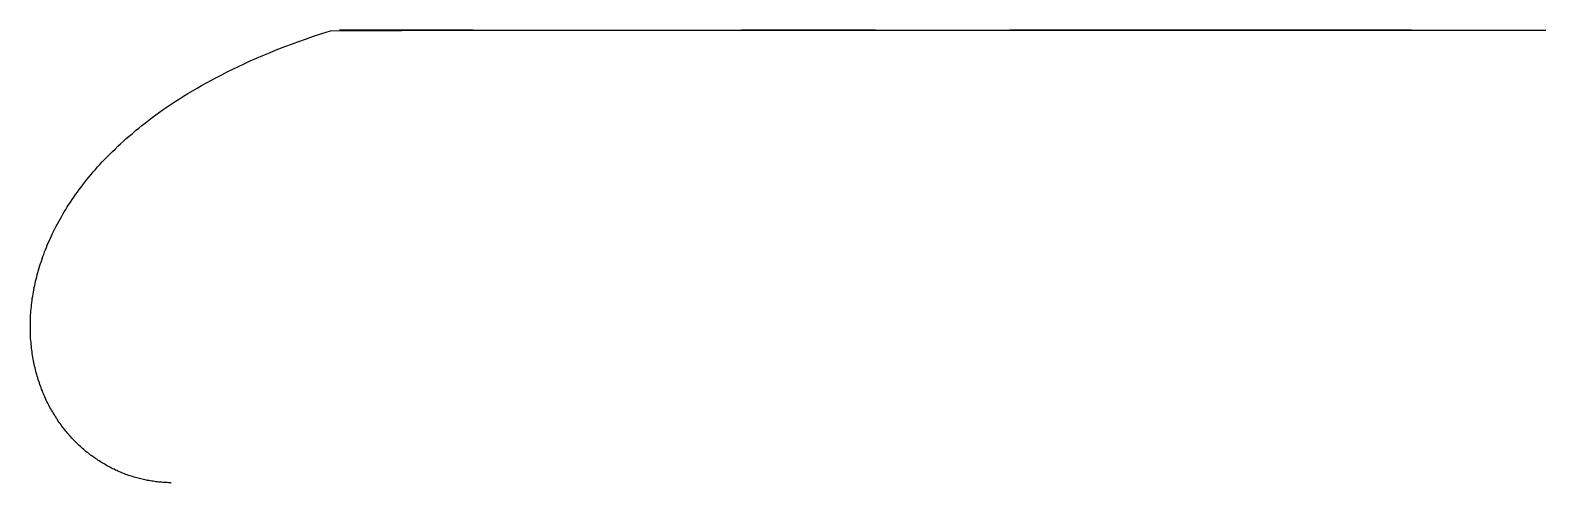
# Model space of a CAD drawing. Header units: metres. Extents: x -10.7 to 0, y 0 to 3.2.
import ezdxf

# ---------------------------------------------------------------- set-up
doc = ezdxf.new("R2010")
doc.units = ezdxf.units.M

msp = doc.modelspace()

# ---------------------------------------------------------------- linework, layer by layer
msp.add_lwpolyline([(-9.739, 0), (-9.749, 0), (-9.759, 0), (-9.769, 0.001), (-9.779, 0.001), (-9.789, 0.002), (-9.799, 0.002), (-9.808, 0.003), (-9.818, 0.004), (-9.828, 0.005), (-9.838, 0.006), (-9.848, 0.007), (-9.858, 0.008), (-9.867, 0.01), (-9.877, 0.011), (-9.887, 0.013), (-9.897, 0.015), (-9.907, 0.016), (-9.916, 0.018), (-9.926, 0.02), (-9.936, 0.022), (-9.946, 0.025), (-9.955, 0.027), (-9.965, 0.029), (-9.975, 0.032), (-9.984, 0.034), (-9.994, 0.037), (-10.003, 0.04), (-10.013, 0.043), (-10.023, 0.046), (-10.032, 0.049), (-10.042, 0.052), (-10.051, 0.056), (-10.061, 0.059), (-10.07, 0.063), (-10.079, 0.066), (-10.089, 0.07), (-10.098, 0.074), (-10.107, 0.078), (-10.117, 0.082), (-10.126, 0.086), (-10.135, 0.09), (-10.144, 0.095), (-10.153, 0.099), (-10.162, 0.104), (-10.171, 0.108), (-10.18, 0.113), (-10.189, 0.118), (-10.198, 0.123), (-10.207, 0.128), (-10.216, 0.133), (-10.225, 0.138), (-10.234, 0.144), (-10.242, 0.149), (-10.251, 0.155), (-10.26, 0.16), (-10.268, 0.166), (-10.277, 0.172), (-10.285, 0.178), (-10.294, 0.184), (-10.302, 0.19), (-10.311, 0.196), (-10.319, 0.202), (-10.327, 0.209), (-10.335, 0.215), (-10.344, 0.222), (-10.352, 0.229), (-10.36, 0.236), (-10.368, 0.243), (-10.376, 0.25), (-10.383, 0.257), (-10.391, 0.264), (-10.399, 0.271), (-10.407, 0.279), (-10.414, 0.286), (-10.422, 0.294), (-10.429, 0.301), (-10.437, 0.309), (-10.444, 0.317), (-10.451, 0.325), (-10.459, 0.333), (-10.466, 0.341), (-10.473, 0.35), (-10.48, 0.358), (-10.487, 0.366), (-10.494, 0.375), (-10.5, 0.384), (-10.507, 0.392), (-10.514, 0.401), (-10.52, 0.41), (-10.527, 0.419), (-10.533, 0.428), (-10.54, 0.437), (-10.546, 0.447), (-10.552, 0.456), (-10.558, 0.466), (-10.564, 0.475), (-10.57, 0.485), (-10.576, 0.495), (-10.582, 0.504), (-10.588, 0.514), (-10.593, 0.524), (-10.599, 0.534), (-10.604, 0.545), (-10.609, 0.555), (-10.615, 0.565), (-10.62, 0.576), (-10.625, 0.586), (-10.63, 0.597), (-10.635, 0.608), (-10.639, 0.618), (-10.644, 0.629), (-10.649, 0.64), (-10.653, 0.651), (-10.658, 0.663), (-10.662, 0.674), (-10.666, 0.685), (-10.67, 0.696), (-10.674, 0.708), (-10.678, 0.72), (-10.682, 0.731), (-10.685, 0.743), (-10.689, 0.755), (-10.692, 0.767), (-10.696, 0.779), (-10.699, 0.791), (-10.702, 0.803), (-10.705, 0.815), (-10.708, 0.827), (-10.71, 0.84), (-10.713, 0.852), (-10.715, 0.865), (-10.718, 0.877), (-10.72, 0.89), (-10.722, 0.903), (-10.724, 0.916), (-10.726, 0.929), (-10.728, 0.942), (-10.729, 0.955), (-10.731, 0.968), (-10.732, 0.981), (-10.733, 0.995), (-10.735, 1.008), (-10.736, 1.022), (-10.736, 1.035), (-10.737, 1.049), (-10.738, 1.063), (-10.738, 1.076), (-10.738, 1.09), (-10.738, 1.104), (-10.738, 1.118), (-10.738, 1.132), (-10.738, 1.146), (-10.737, 1.161), (-10.737, 1.175), (-10.736, 1.189), (-10.735, 1.204), (-10.734, 1.218), (-10.732, 1.233), (-10.731, 1.248), (-10.729, 1.262), (-10.728, 1.277), (-10.726, 1.292), (-10.724, 1.307), (-10.721, 1.322), (-10.719, 1.337), (-10.716, 1.352), (-10.714, 1.367), (-10.711, 1.383), (-10.707, 1.398), (-10.704, 1.413), (-10.701, 1.429), (-10.697, 1.444), (-10.693, 1.46), (-10.689, 1.476), (-10.685, 1.491), (-10.68, 1.507), (-10.676, 1.523), (-10.671, 1.539), (-10.666, 1.555), (-10.66, 1.571), (-10.655, 1.587), (-10.649, 1.603), (-10.643, 1.619), (-10.637, 1.636), (-10.631, 1.652), (-10.624, 1.668), (-10.618, 1.685), (-10.611, 1.701), (-10.603, 1.718), (-10.596, 1.734), (-10.588, 1.751), (-10.58, 1.768), (-10.572, 1.785), (-10.564, 1.801), (-10.555, 1.818), (-10.546, 1.835), (-10.537, 1.852), (-10.527, 1.869), (-10.518, 1.886), (-10.508, 1.904), (-10.498, 1.921), (-10.487, 1.938), (-10.476, 1.955), (-10.465, 1.973), (-10.454, 1.99), (-10.442, 2.008), (-10.43, 2.025), (-10.418, 2.043), (-10.405, 2.06), (-10.392, 2.078), (-10.379, 2.096), (-10.365, 2.113), (-10.352, 2.131), (-10.337, 2.149), (-10.323, 2.167), (-10.308, 2.185), (-10.293, 2.203), (-10.277, 2.221), (-10.261, 2.239), (-10.245, 2.257), (-10.228, 2.275), (-10.211, 2.293), (-10.193, 2.311), (-10.175, 2.33), (-10.157, 2.348), (-10.138, 2.366), (-10.118, 2.385), (-10.099, 2.403), (-10.079, 2.421), (-10.058, 2.44), (-10.037, 2.458), (-10.015, 2.477), (-9.993, 2.496), (-9.97, 2.514), (-9.947, 2.533), (-9.923, 2.552), (-9.899, 2.57), (-9.874, 2.589), (-9.849, 2.608), (-9.823, 2.627), (-9.796, 2.646), (-9.769, 2.664), (-9.74, 2.683), (-9.712, 2.702), (-9.682, 2.721), (-9.652, 2.74), (-9.621, 2.759), (-9.59, 2.778), (-9.557, 2.798), (-9.524, 2.817), (-9.489, 2.836), (-9.454, 2.855), (-9.418, 2.874), (-9.381, 2.893), (-9.343, 2.913), (-9.304, 2.932), (-9.264, 2.951), (-9.222, 2.971), (-9.18, 2.99), (-9.136, 3.009), (-9.091, 3.029), (-9.044, 3.048), (-8.996, 3.068), (-8.946, 3.087), (-8.895, 3.106), (-8.842, 3.126), (-8.788, 3.145), (-8.731, 3.165), (-8.672, 3.184), (-8.611, 3.204), (-7.599, 3.208), (-8.548, 3.208), (-6.649, 3.208), (-4.749, 3.208), (-5.699, 3.208), (-2.849, 3.208), (-1.9, 3.208), (-0.95, 3.208), (-3.799, 3.208), (0, 3.208)])

doc.saveas('drawing.dxf')
